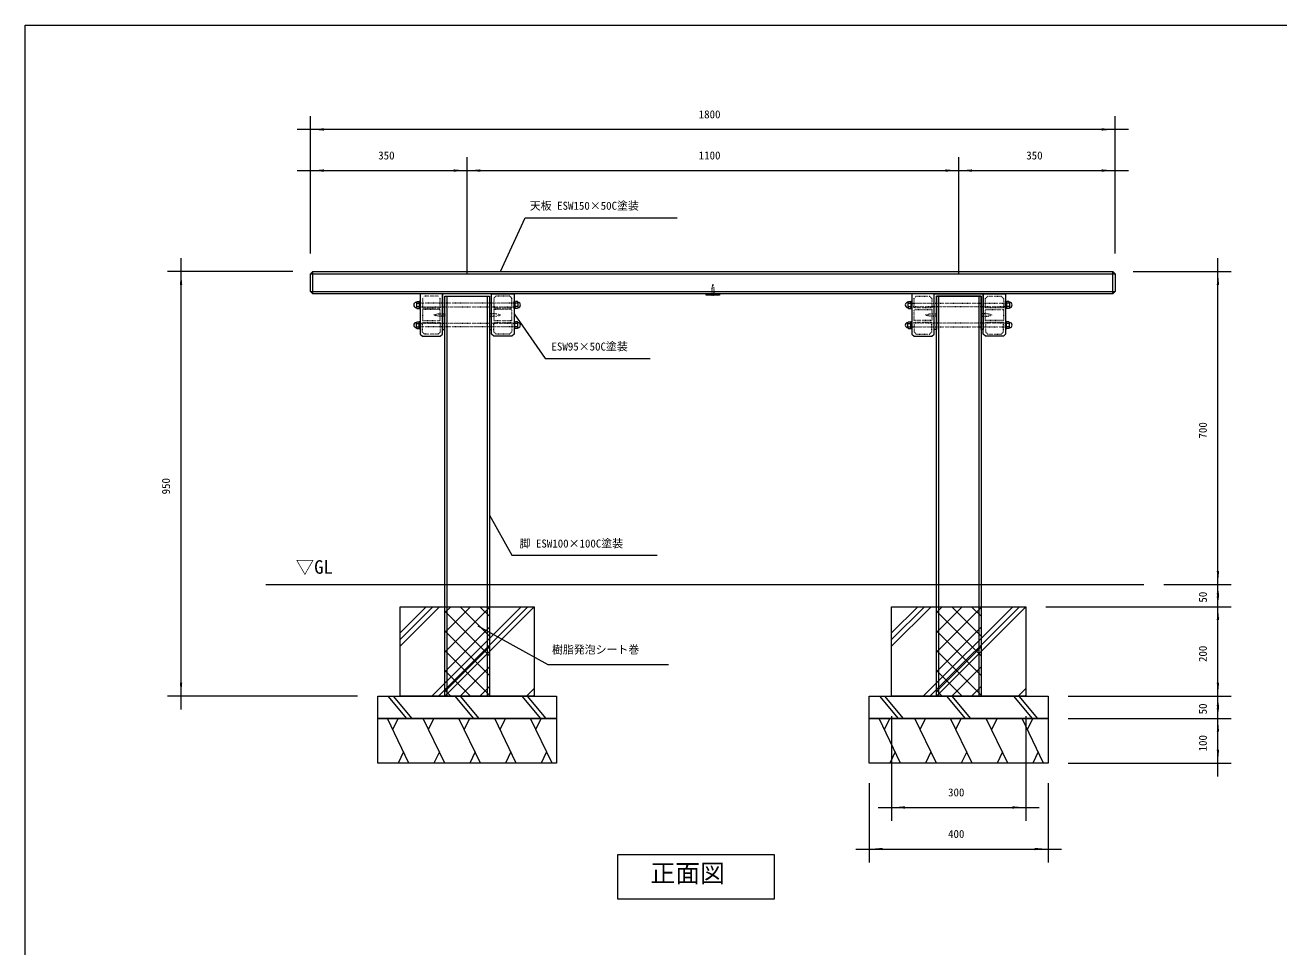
# Model space of a CAD drawing. Units: millimetres, scale not verified. Extents: x -2925 to 2925, y -2062 to 2062.
# Drawn here: x -2925 to -120, y 0 to 2062 of the extents above; entities that cross this region are included whole.
import ezdxf
from ezdxf.enums import TextEntityAlignment as Align

# ---------------------------------------------------------------- set-up
doc = ezdxf.new("R2010")
doc.units = ezdxf.units.MM
doc.header["$LTSCALE"] = 10
doc.linetypes.add('USER5', pattern=[0.208282, 0.069427, -0.138855])
doc.layers.add('0-1_IMPORTED', color=30, linetype='Continuous', lineweight=18)
doc.styles.add('ＭＳ ゴシック', font='')
doc.styles.get('ＭＳ ゴシック').set_extended_font_data('MS Gothic')

msp = doc.modelspace()

# ---------------------------------------------------------------- linework, layer by layer
at = {"layer": '0-1_IMPORTED', "color": 1}
for p, q in [((-2286, 1551.23), (-2286, 1859)), ((-486, 1551.23), (-486, 1859)), ((-2286, 1829), (-2316, 1829)), ((-486, 1829), (-2286, 1829)), ((-456, 1829), (-486, 1829)), ((-2286, 1551.23), (-2286, 1767)), ((-1936, 1506.23), (-1936, 1767)), ((-1936, 1506.23), (-1936, 1767)), ((-836, 1506.23), (-836, 1767)), ((-836, 1506.23), (-836, 1767)), ((-486, 1551.23), (-486, 1767)), ((-2316, 1737), (-2286, 1737)), ((-2286, 1737), (-1936, 1737)), ((-1966, 1737), (-1936, 1737)), ((-1936, 1737), (-1906, 1737)), ((-1936, 1737), (-836, 1737)), ((-866, 1737), (-836, 1737)), ((-836, 1737), (-806, 1737)), ((-836, 1737), (-486, 1737)), ((-486, 1737), (-456, 1737)), ((-2576, 1511.23), (-2576, 1541.23)), ((-256, 1511.23), (-256, 1541.23)), ((-2326, 1511.23), (-2606, 1511.23)), ((-2576, 561.23), (-2576, 1511.23)), ((-446, 1511.23), (-226, 1511.23)), ((-256, 811.23), (-256, 1511.23)), ((-256, 811.23), (-256, 841.23)), ((-377, 811.23), (-226, 811.23)), ((-377, 811.23), (-226, 811.23)), ((-256, 761.23), (-256, 811.23)), ((-256, 781.23), (-256, 811.23)), ((-256, 761.23), (-256, 791.23)), ((-641, 761.23), (-226, 761.23)), ((-641, 761.23), (-226, 761.23)), ((-256, 561.23), (-256, 761.23)), ((-256, 731.23), (-256, 761.23)), ((-1911.83, 718.32), (-1755.35, 631.89)), ((-1755.35, 631.89), (-1485, 631.89)), ((-256, 561.23), (-256, 591.23)), ((-2181, 561.23), (-2606, 561.23)), ((-2576, 531.23), (-2576, 561.23)), ((-591, 561.23), (-226, 561.23)), ((-591, 561.23), (-226, 561.23)), ((-256, 511.23), (-256, 561.23)), ((-256, 531.23), (-256, 561.23)), ((-256, 511.23), (-256, 541.23)), ((-986, 516.23), (-986, 282)), ((-686, 516.23), (-686, 282)), ((-591, 511.23), (-226, 511.23)), ((-591, 511.23), (-226, 511.23)), ((-256, 411.23), (-256, 511.23)), ((-256, 481.23), (-256, 511.23)), ((-591, 411.23), (-226, 411.23)), ((-256, 381.23), (-256, 411.23)), ((-1036, 366.23), (-1036, 189)), ((-636, 366.23), (-636, 189)), ((-1016, 312), (-986, 312)), ((-986, 312), (-686, 312)), ((-686, 312), (-656, 312)), ((-1066, 219), (-1036, 219)), ((-1036, 219), (-636, 219)), ((-636, 219), (-606, 219))]:
    msp.add_line(p, q, dxfattribs=at)
at = {"layer": '0-1_IMPORTED'}
for p, q in [((-2286, 1506.23), (-2281, 1511.23)), ((-2286, 1466.23), (-2286, 1506.23)), ((-2286, 1506.23), (-486, 1506.23)), ((-2281, 1511.23), (-491, 1511.23)), ((-2281, 1461.23), (-2281, 1511.23)), ((-491, 1511.23), (-486, 1506.23)), ((-491, 1461.23), (-491, 1511.23)), ((-486, 1506.23), (-486, 1466.23)), ((-2281, 1461.23), (-2286, 1466.23)), ((-2286, 1466.23), (-486, 1466.23)), ((-491, 1461.23), (-2281, 1461.23)), ((-486, 1466.23), (-491, 1461.23)), ((-2049.75, 1441.98), (-2049.5, 1441.98)), ((-2049.5, 1441.98), (-2048.49, 1443.73)), ((-2049.5, 1441.98), (-2049.5, 1430.48)), ((-2049.5, 1439.98), (-2043, 1439.98)), ((-2049.5, 1432.49), (-2043, 1432.49)), ((-2048.49, 1443.73), (-2044.01, 1443.73)), ((-2043, 1441.98), (-2044.01, 1443.73)), ((-2043, 1441.98), (-2043, 1430.48)), ((-1981, 1456.23), (-1981, 561.23)), ((-1891, 1456.23), (-1891, 561.23)), ((-1829, 1441.98), (-1827.99, 1443.73)), ((-1829, 1441.98), (-1829, 1430.48)), ((-1822.5, 1439.98), (-1829, 1439.98)), ((-1822.5, 1432.49), (-1829, 1432.49)), ((-1823.51, 1443.73), (-1827.99, 1443.73)), ((-1822.5, 1441.98), (-1823.51, 1443.73)), ((-1822.25, 1441.98), (-1822.5, 1441.98)), ((-1822.5, 1441.98), (-1822.5, 1430.48)), ((-949.75, 1441.98), (-949.5, 1441.98)), ((-949.5, 1441.98), (-948.49, 1443.73)), ((-949.5, 1441.98), (-949.5, 1430.48)), ((-949.5, 1439.98), (-943, 1439.98)), ((-949.5, 1432.49), (-943, 1432.49)), ((-948.49, 1443.73), (-944.01, 1443.73)), ((-943, 1441.98), (-944.01, 1443.73)), ((-943, 1441.98), (-943, 1430.48)), ((-881, 1456.23), (-881, 561.23)), ((-791, 1456.23), (-791, 561.23)), ((-729, 1441.98), (-727.99, 1443.73)), ((-729, 1441.98), (-729, 1430.48)), ((-722.5, 1439.98), (-729, 1439.98)), ((-722.5, 1432.49), (-729, 1432.49)), ((-723.51, 1443.73), (-727.99, 1443.73)), ((-722.5, 1441.98), (-723.51, 1443.73)), ((-722.25, 1441.98), (-722.5, 1441.98)), ((-722.5, 1441.98), (-722.5, 1430.48)), ((-2049.75, 1430.48), (-2049.5, 1430.48)), ((-2049.5, 1430.48), (-2048.49, 1428.73)), ((-2048.49, 1428.73), (-2044.01, 1428.73)), ((-2043, 1430.48), (-2044.01, 1428.73)), ((-1829, 1430.48), (-1827.99, 1428.73)), ((-1823.51, 1428.73), (-1827.99, 1428.73)), ((-1822.5, 1430.48), (-1823.51, 1428.73)), ((-1822.25, 1430.48), (-1822.5, 1430.48)), ((-949.75, 1430.48), (-949.5, 1430.48)), ((-949.5, 1430.48), (-948.49, 1428.73)), ((-948.49, 1428.73), (-944.01, 1428.73)), ((-943, 1430.48), (-944.01, 1428.73)), ((-729, 1430.48), (-727.99, 1428.73)), ((-723.51, 1428.73), (-727.99, 1428.73)), ((-722.5, 1430.48), (-723.51, 1428.73)), ((-722.25, 1430.48), (-722.5, 1430.48)), ((-2049.75, 1396.98), (-2049.5, 1396.98)), ((-2049.75, 1385.48), (-2049.5, 1385.48)), ((-2049.5, 1396.98), (-2048.49, 1398.73)), ((-2049.5, 1385.48), (-2049.5, 1396.98)), ((-2049.5, 1394.98), (-2043, 1394.98)), ((-2049.5, 1387.49), (-2043, 1387.49)), ((-2049.5, 1385.48), (-2048.49, 1383.73)), ((-2048.49, 1398.73), (-2044.01, 1398.73)), ((-2048.49, 1383.73), (-2044.01, 1383.73)), ((-2043, 1396.98), (-2044.01, 1398.73)), ((-2043, 1385.48), (-2044.01, 1383.73)), ((-2043, 1385.48), (-2043, 1396.98)), ((-1829, 1396.98), (-1827.99, 1398.73)), ((-1829, 1385.48), (-1829, 1396.98)), ((-1822.5, 1394.98), (-1829, 1394.98)), ((-1822.5, 1387.49), (-1829, 1387.49)), ((-1829, 1385.48), (-1827.99, 1383.73)), ((-1823.51, 1398.73), (-1827.99, 1398.73)), ((-1823.51, 1383.73), (-1827.99, 1383.73)), ((-1822.5, 1396.98), (-1823.51, 1398.73)), ((-1822.5, 1385.48), (-1823.51, 1383.73)), ((-1822.25, 1396.98), (-1822.5, 1396.98)), ((-1822.5, 1385.48), (-1822.5, 1396.98)), ((-1822.25, 1385.48), (-1822.5, 1385.48)), ((-949.75, 1396.98), (-949.5, 1396.98)), ((-949.75, 1385.48), (-949.5, 1385.48)), ((-949.5, 1396.98), (-948.49, 1398.73)), ((-949.5, 1385.48), (-949.5, 1396.98)), ((-949.5, 1394.98), (-943, 1394.98)), ((-949.5, 1387.49), (-943, 1387.49)), ((-949.5, 1385.48), (-948.49, 1383.73)), ((-948.49, 1398.73), (-944.01, 1398.73)), ((-948.49, 1383.73), (-944.01, 1383.73)), ((-943, 1396.98), (-944.01, 1398.73)), ((-943, 1385.48), (-944.01, 1383.73)), ((-943, 1385.48), (-943, 1396.98)), ((-729, 1396.98), (-727.99, 1398.73)), ((-729, 1385.48), (-729, 1396.98)), ((-722.5, 1394.98), (-729, 1394.98)), ((-722.5, 1387.49), (-729, 1387.49)), ((-729, 1385.48), (-727.99, 1383.73)), ((-723.51, 1398.73), (-727.99, 1398.73)), ((-723.51, 1383.73), (-727.99, 1383.73)), ((-722.5, 1396.98), (-723.51, 1398.73)), ((-722.5, 1385.48), (-723.51, 1383.73)), ((-722.25, 1396.98), (-722.5, 1396.98)), ((-722.5, 1385.48), (-722.5, 1396.98)), ((-722.25, 1385.48), (-722.5, 1385.48)), ((-2386, 811.23), (-422, 811.23)), ((-2086, 672.83), (-1997.6, 761.23)), ((-2086, 687.68), (-2012.45, 761.23)), ((-2086, 702.53), (-2027.3, 761.23)), ((-2015.17, 561.23), (-1815.17, 761.23)), ((-2000.32, 561.23), (-1800.32, 761.23)), ((-1986, 747.88), (-1972.65, 761.23)), ((-1986, 703.69), (-1928.46, 761.23)), ((-1986, 659.5), (-1886, 759.5)), ((-1985.47, 561.23), (-1786, 760.7)), ((-1886, 695.57), (-1951.66, 761.23)), ((-1886, 739.77), (-1907.47, 761.23)), ((-986, 672.83), (-897.6, 761.23)), ((-986, 687.68), (-912.45, 761.23)), ((-986, 702.53), (-927.3, 761.23)), ((-915.17, 561.23), (-715.17, 761.23)), ((-900.32, 561.23), (-700.32, 761.23)), ((-886, 747.88), (-872.65, 761.23)), ((-886, 703.69), (-828.46, 761.23)), ((-886, 659.5), (-786, 759.5)), ((-885.47, 561.23), (-686, 760.7)), ((-786, 695.57), (-851.66, 761.23)), ((-786, 739.77), (-807.47, 761.23)), ((-1886, 651.38), (-1986, 751.38)), ((-786, 651.38), (-886, 751.38)), ((-1986, 615.3), (-1886, 715.3)), ((-1886, 607.19), (-1986, 707.19)), ((-886, 615.3), (-786, 715.3)), ((-786, 607.19), (-886, 707.19)), ((-1986, 571.11), (-1886, 671.11)), ((-1886, 562.99), (-1986, 662.99)), ((-886, 571.11), (-786, 671.11)), ((-786, 562.99), (-886, 662.99)), ((-1928.44, 561.23), (-1986, 618.8)), ((-1951.68, 561.23), (-1886, 626.91)), ((-828.44, 561.23), (-886, 618.8)), ((-851.68, 561.23), (-786, 626.91)), ((-2113.5, 561.23), (-2071.74, 511.23)), ((-2101.69, 561.23), (-2059.93, 511.23)), ((-1972.63, 561.23), (-1986, 574.6)), ((-1963.5, 561.23), (-1921.74, 511.23)), ((-1951.69, 561.23), (-1909.93, 511.23)), ((-1907.49, 561.23), (-1886, 582.72)), ((-1813.5, 561.23), (-1771.74, 511.23)), ((-1803.04, 561.23), (-1786, 578.27)), ((-1801.69, 561.23), (-1759.93, 511.23)), ((-1788.19, 561.23), (-1786, 563.42)), ((-1013.5, 561.23), (-971.74, 511.23)), ((-1001.69, 561.23), (-959.93, 511.23)), ((-872.63, 561.23), (-886, 574.6)), ((-863.5, 561.23), (-821.74, 511.23)), ((-851.69, 561.23), (-809.93, 511.23)), ((-807.49, 561.23), (-786, 582.72)), ((-713.5, 561.23), (-671.74, 511.23)), ((-703.04, 561.23), (-686, 578.27)), ((-701.69, 561.23), (-659.93, 511.23)), ((-688.19, 561.23), (-686, 563.42)), ((-2066, 411.23), (-2114.25, 511.23)), ((-2102.18, 486.23), (-2090.12, 511.23)), ((-1986, 411.23), (-2034.25, 511.23)), ((-2022.18, 486.23), (-2010.12, 511.23)), ((-1906, 411.23), (-1954.25, 511.23)), ((-1942.18, 486.23), (-1930.12, 511.23)), ((-1826, 411.23), (-1874.25, 511.23)), ((-1862.18, 486.23), (-1850.12, 511.23)), ((-1746, 411.23), (-1794.25, 511.23)), ((-1782.18, 486.23), (-1770.12, 511.23)), ((-966, 411.23), (-1014.25, 511.23)), ((-1002.18, 486.23), (-990.12, 511.23)), ((-886, 411.23), (-934.25, 511.23)), ((-922.18, 486.23), (-910.12, 511.23)), ((-806, 411.23), (-854.25, 511.23)), ((-842.18, 486.23), (-830.12, 511.23)), ((-726, 411.23), (-774.25, 511.23)), ((-762.18, 486.23), (-750.12, 511.23)), ((-646, 411.23), (-694.25, 511.23)), ((-682.18, 486.23), (-670.12, 511.23)), ((-2078.06, 436.23), (-2090.12, 411.23)), ((-1998.06, 436.23), (-2010.12, 411.23)), ((-1918.06, 436.23), (-1930.12, 411.23)), ((-1838.06, 436.23), (-1850.12, 411.23)), ((-1758.06, 436.23), (-1770.12, 411.23)), ((-978.06, 436.23), (-990.12, 411.23)), ((-898.06, 436.23), (-910.12, 411.23)), ((-818.06, 436.23), (-830.12, 411.23)), ((-738.06, 436.23), (-750.12, 411.23)), ((-658.06, 436.23), (-670.12, 411.23))]:
    msp.add_line(p, q, dxfattribs=at)
for points in [[(-2925, 2062.5), (2925, 2062.5), (2925, -2062.5), (-2925, -2062.5)], [(-2041, 1461.23), (-2041, 1371.23), (-2036, 1366.23), (-1996, 1366.23), (-1991, 1371.23), (-1991, 1461.23)], [(-1881, 1381.23), (-1881, 1456.23), (-1881, 1461.23), (-1886, 1461.23), (-1986, 1461.23), (-1991, 1461.23), (-1991, 1456.23), (-1991, 1381.23), (-1986, 1381.23), (-1986, 1456.23), (-1886, 1456.23), (-1886, 1381.23)], [(-1831, 1461.23), (-1831, 1371.23), (-1836, 1366.23), (-1876, 1366.23), (-1881, 1371.23), (-1881, 1461.23)], [(-1401, 1461.23), (-1371, 1461.23), (-1371, 1458.23), (-1401, 1458.23)], [(-941, 1461.23), (-941, 1371.23), (-936, 1366.23), (-896, 1366.23), (-891, 1371.23), (-891, 1461.23)], [(-891, 1381.23), (-891, 1456.23), (-891, 1461.23), (-886, 1461.23), (-786, 1461.23), (-781, 1461.23), (-781, 1456.23), (-781, 1381.23), (-786, 1381.23), (-786, 1456.23), (-886, 1456.23), (-886, 1381.23)], [(-731, 1461.23), (-731, 1371.23), (-736, 1366.23), (-776, 1366.23), (-781, 1371.23), (-781, 1461.23)], [(-2041, 1444.23), (-2043, 1444.23), (-2043, 1428.23), (-2041, 1428.23)], [(-1986, 1456.23), (-1886, 1456.23), (-1886, 561.23), (-1986, 561.23)], [(-1831, 1444.23), (-1829, 1444.23), (-1829, 1428.23), (-1831, 1428.23)], [(-941, 1444.23), (-943, 1444.23), (-943, 1428.23), (-941, 1428.23)], [(-886, 1456.23), (-786, 1456.23), (-786, 561.23), (-886, 561.23)], [(-731, 1444.23), (-729, 1444.23), (-729, 1428.23), (-731, 1428.23)], [(-2041, 1383.23), (-2043, 1383.23), (-2043, 1399.23), (-2041, 1399.23)], [(-1831, 1383.23), (-1829, 1383.23), (-1829, 1399.23), (-1831, 1399.23)], [(-941, 1383.23), (-943, 1383.23), (-943, 1399.23), (-941, 1399.23)], [(-731, 1383.23), (-729, 1383.23), (-729, 1399.23), (-731, 1399.23)], [(-2086, 761.23), (-1786, 761.23), (-1786, 561.23), (-2086, 561.23)], [(-1986, 761.23), (-1886, 761.23), (-1886, 561.23), (-1986, 561.23)], [(-986, 761.23), (-686, 761.23), (-686, 561.23), (-986, 561.23)], [(-2136, 561.23), (-1736, 561.23), (-1736, 511.23), (-2136, 511.23)], [(-1036, 561.23), (-636, 561.23), (-636, 511.23), (-1036, 511.23)], [(-2136, 511.23), (-1736, 511.23), (-1736, 411.23), (-2136, 411.23)], [(-1036, 511.23), (-636, 511.23), (-636, 411.23), (-1036, 411.23)], [(-1598.7, 206.69), (-1248.7, 206.69), (-1248.7, 106.69), (-1598.7, 106.69)]]:
    msp.add_lwpolyline(points, close=True, dxfattribs=at)
at = {"layer": '0-1_IMPORTED', "color": 1}
for points in [[(-1861, 1511.23), (-1806, 1631.23), (-1466, 1631.23)], [(-1831, 1416.23), (-1761, 1316.23), (-1526, 1316.23)], [(-1886, 966.23), (-1836, 876.23), (-1511, 876.23)]]:
    msp.add_lwpolyline(points, dxfattribs=at)
at = {"layer": '0-1_IMPORTED', "linetype": 'USER5'}
for points in [[(-1388.57, 1458.23), (-1383.43, 1458.23), (-1383.43, 1473.23), (-1386, 1482.68), (-1388.57, 1473.23)], [(-1831, 1440.23), (-2041, 1440.23), (-2041, 1432.23), (-1831, 1432.23)], [(-2036, 1451.23), (-2036, 1430.23), (-1996, 1430.23), (-1996, 1451.23), (-2001, 1456.23), (-2031, 1456.23)], [(-1876, 1451.23), (-1876, 1430.23), (-1836, 1430.23), (-1836, 1451.23), (-1841, 1456.23), (-1871, 1456.23)], [(-941, 1440.23), (-731, 1440.23), (-731, 1432.23), (-941, 1432.23)], [(-896, 1451.23), (-896, 1430.23), (-936, 1430.23), (-936, 1451.23), (-931, 1456.23), (-901, 1456.23)], [(-736, 1451.23), (-736, 1430.23), (-776, 1430.23), (-776, 1451.23), (-771, 1456.23), (-741, 1456.23)], [(-2036, 1426.23), (-2036, 1401.23), (-1996, 1401.23), (-1996, 1426.23)], [(-1986, 1416.3), (-1986, 1411.17), (-2001, 1411.17), (-2010.45, 1413.73), (-2001, 1416.3)], [(-1886, 1416.3), (-1886, 1411.17), (-1871, 1411.17), (-1861.55, 1413.73), (-1871, 1416.3)], [(-1876, 1426.23), (-1876, 1401.23), (-1836, 1401.23), (-1836, 1426.23)], [(-896, 1426.23), (-896, 1401.23), (-936, 1401.23), (-936, 1426.23)], [(-886, 1416.3), (-886, 1411.17), (-901, 1411.17), (-910.45, 1413.73), (-901, 1416.3)], [(-786, 1416.3), (-786, 1411.17), (-771, 1411.17), (-761.55, 1413.73), (-771, 1416.3)], [(-736, 1426.23), (-736, 1401.23), (-776, 1401.23), (-776, 1426.23)], [(-1831, 1387.23), (-2041, 1387.23), (-2041, 1395.23), (-1831, 1395.23)], [(-2036, 1376.23), (-2036, 1397.23), (-1996, 1397.23), (-1996, 1376.23), (-2001, 1371.23), (-2031, 1371.23)], [(-1876, 1376.23), (-1876, 1397.23), (-1836, 1397.23), (-1836, 1376.23), (-1841, 1371.23), (-1871, 1371.23)], [(-941, 1387.23), (-731, 1387.23), (-731, 1395.23), (-941, 1395.23)], [(-896, 1376.23), (-896, 1397.23), (-936, 1397.23), (-936, 1376.23), (-931, 1371.23), (-901, 1371.23)], [(-736, 1376.23), (-736, 1397.23), (-776, 1397.23), (-776, 1376.23), (-771, 1371.23), (-741, 1371.23)]]:
    msp.add_lwpolyline(points, close=True, dxfattribs=at)
at = {"layer": '0-1_IMPORTED'}
for centre, start, end in [((-2049.75, 1436.23), 90, 270), ((-1822.25, 1436.23), 270, 90), ((-949.75, 1436.23), 90, 270), ((-722.25, 1436.23), 270, 90), ((-2049.75, 1391.23), 90, 270), ((-1822.25, 1391.23), 270, 90), ((-949.75, 1391.23), 90, 270), ((-722.25, 1391.23), 270, 90)]:
    msp.add_arc(centre, 5.75, start, end, dxfattribs=at)
at = {"layer": '0-1_IMPORTED', "color": 1}
for points in [[(-2286, 1829), (-2256, 1831.62), (-2256, 1826.38)], [(-486, 1829), (-516, 1826.38), (-516, 1831.62)], [(-2286, 1737), (-2256, 1739.62), (-2256, 1734.38)], [(-1936, 1737), (-1966, 1734.38), (-1966, 1739.62)], [(-1936, 1737), (-1906, 1739.62), (-1906, 1734.38)], [(-836, 1737), (-866, 1734.38), (-866, 1739.62)], [(-836, 1737), (-806, 1739.62), (-806, 1734.38)], [(-486, 1737), (-516, 1734.38), (-516, 1739.62)], [(-2576, 1511.23), (-2573.38, 1481.24), (-2578.62, 1481.24)], [(-256, 1511.23), (-253.38, 1481.24), (-258.62, 1481.24)], [(-256, 811.23), (-258.62, 841.23), (-253.38, 841.23)], [(-256, 811.23), (-253.38, 781.24), (-258.62, 781.24)], [(-256, 761.23), (-258.62, 791.23), (-253.38, 791.23)], [(-256, 761.23), (-253.38, 731.24), (-258.62, 731.24)], [(-2576, 561.23), (-2578.62, 591.23), (-2573.38, 591.23)], [(-256, 561.23), (-258.62, 591.23), (-253.38, 591.23)], [(-256, 561.23), (-253.38, 531.24), (-258.62, 531.24)], [(-256, 511.23), (-258.62, 541.23), (-253.38, 541.23)], [(-256, 511.23), (-253.38, 481.24), (-258.62, 481.24)], [(-256, 411.23), (-258.62, 441.23), (-253.38, 441.23)], [(-986, 312), (-956, 314.62), (-956, 309.38)], [(-686, 312), (-716, 309.38), (-716, 314.62)], [(-1036, 219), (-1006, 221.62), (-1006, 216.38)], [(-636, 219), (-666, 216.38), (-666, 221.62)]]:
    msp.add_solid(points, dxfattribs=at)

# ---------------------------------------------------------------- texts
at = {"layer": '0-1_IMPORTED', "color": 7, "style": 'ＭＳ ゴシック'}
for s, height, p in [('1800', 17.91, (-1417.75, 1848.45)), ('350', 17.91, (-2134.81, 1756.45)), ('1100', 17.91, (-1417.75, 1756.45)), ('350', 17.91, (-684.81, 1756.45)), ('天板 ESW150×50C塗装', 17.91, (-1795.58, 1643.93)), ('ESW95×50C塗装', 17.91, (-1747.12, 1328.93)), ('脚 ESW100×100C塗装', 17.91, (-1818.55, 888.21)), ('▽GL', 30.52, (-2319.72, 825.71)), ('樹脂発泡シート巻', 17.91, (-1746.11, 650.83)), ('300', 17.91, (-859.81, 331.45)), ('400', 17.91, (-859.81, 238.45)), ('正面図', 40.7, (-1525.7, 132.4))]:
    msp.add_text(s, height=height, dxfattribs=at).set_placement(p, align=Align.BOTTOM_LEFT)
for s, p in [('700', (-275.44, 1137.42)), ('950', (-2595.45, 1012.42)), ('50', (-275.44, 770.36)), ('200', (-275.44, 637.42)), ('50', (-275.44, 520.36)), ('100', (-275.44, 437.42))]:
    msp.add_text(s, height=17.91, rotation=90, dxfattribs=at).set_placement(p, align=Align.BOTTOM_LEFT)

doc.saveas('drawing.dxf')
